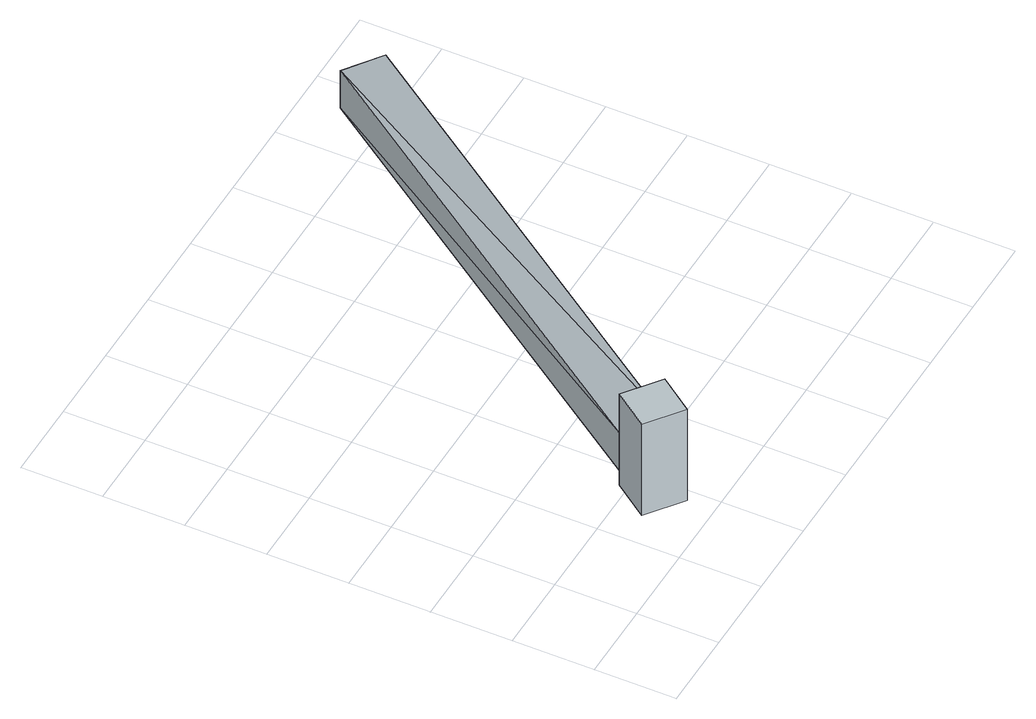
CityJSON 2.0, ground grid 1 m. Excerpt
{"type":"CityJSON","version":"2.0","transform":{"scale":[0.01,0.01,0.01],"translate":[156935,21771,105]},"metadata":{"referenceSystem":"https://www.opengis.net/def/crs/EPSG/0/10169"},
"CityObjects":{
"object1":{"type":"GenericCityObject","attributes":{"name":"雨水マンホール","year":2006},"geometry":[{"type":"MultiSurface","lod":"2","boundaries":[[[0,1,2,3]],[[1,0,4,5]],[[4,0,3,6]],[[1,5,7,2]],[[5,4,6,7]],[[7,6,3,2]]]}]},
"object2":{"type":"GenericCityObject","attributes":{"name":"雨水管路","year":2022},"geometry":[{"type":"MultiSurface","lod":"2","boundaries":[[[8,9,10]],[[9,11,10]],[[9,12,13]],[[9,8,12]],[[12,14,13]],[[14,15,13]],[[15,10,11]],[[15,14,10]],[[15,9,13]],[[15,11,9]],[[12,10,14]],[[12,8,10]]]}]}
},
"vertices":[
[135,8,243],[135,8,108],[91,41,108],[91,41,243],[167,52,243],[167,52,108],[123,85,243],[123,85,108],
[167,52,130],[167,52,185],[612,623,55],[612,623,110],[123,85,130],[123,85,185],[567,655,55],[567,655,110]
]}
